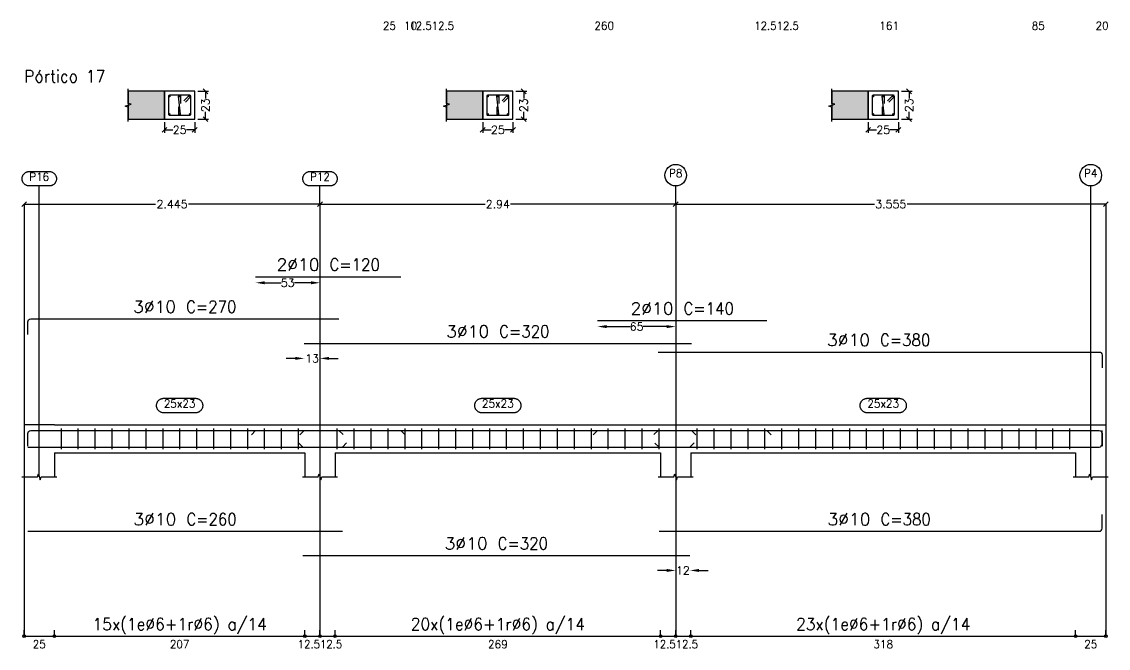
# Model space of a CAD drawing. Header units: millimetres. Extents: x 2071 to 2712, y 1262 to 1380.
# Drawn here: x 2458.2 to 2476.16, y 1261.86 to 1272.22 of the extents above; entities that cross this region are included whole.
import ezdxf
from ezdxf.enums import TextEntityAlignment as Align

# ---------------------------------------------------------------- set-up
doc = ezdxf.new("R2010")
doc.units = ezdxf.units.MM
doc.layers.add('.pormenores', color=8, linetype='Continuous')
for name, color, linetype, lineweight in [('POR_COT_COMPRIMENTO_PROJECTADO', 122, 'Continuous', 0), ('POR_COT_COT_ARM', 3, 'Continuous', 0), ('SEC_COTAS_SEC_DIM_VIGA', 122, 'Continuous', 0)]:
    doc.layers.add(name, color=color, linetype=linetype, lineweight=lineweight)
doc.styles.add('CYPETXT_0.2_romans', font='ROMANS__.TTF', dxfattribs={"height": 0.133333})
doc.styles.add('CYPETXT_romans', font='ROMANS__.TTF', dxfattribs={"height": 0.2})
doc.dimstyles.new('cype_arrow', dxfattribs={"dimtxt": 0.18, "dimasz": 0.15, "dimexe": 0.05, "dimexo": 0.05, "dimgap": 0, "dimtad": 0, "dimdec": 4, "dimzin": 0, "dimdsep": 46, "dimtxsty": 'CYPETXT_0.2_romans', "dimcen": 0.09, "dimadec": 0, "dimazin": 0, "dimtfac": 1, "dimtdec": 4, "dimtofl": 0, "dimtmove": 2, "dimatfit": 3, "dimfxl": 1, "dimtolj": 1, "dimtzin": 0, "dimarcsym": 0})
doc.dimstyles.new('cype_oblique', dxfattribs={"dimtxt": 0.18, "dimasz": 0.18, "dimexe": 0.05, "dimexo": 0.05, "dimgap": 0, "dimtad": 0, "dimdec": 4, "dimzin": 0, "dimdsep": 46, "dimtxsty": 'CYPETXT_0.2_romans', "dimblk": 'OBLIQUE', "dimtsz": 0.04, "dimcen": 0.09, "dimadec": 0, "dimazin": 0, "dimtfac": 1, "dimtdec": 4, "dimtofl": 0, "dimtmove": 2, "dimatfit": 3, "dimfxl": 1, "dimtolj": 1, "dimtzin": 0, "dimarcsym": 0})

# ---------------------------------------------------------------- blocks, each defined once
blk = doc.blocks.new('*D284')
at = {"layer": 'Defpoints', "color": 0, "transparency": 16777216}
for p in [(2460.56, 1270.612), (2461.06, 1270.612), (2461.06, 1270.435)]:
    blk.add_point(p, dxfattribs=at)
at = {"layer": 'SEC_COTAS_SEC_DIM_VIGA', "color": 0, "lineweight": -2, "transparency": 16777216}
for p, q in [((2460.56, 1270.562), (2460.56, 1270.385)), ((2461.06, 1270.562), (2461.06, 1270.385)), ((2460.6, 1270.475), (2460.52, 1270.395)), ((2460.56, 1270.435), (2460.7, 1270.435)), ((2461.06, 1270.435), (2460.921, 1270.435)), ((2461.02, 1270.395), (2461.1, 1270.475))]:
    blk.add_line(p, q, dxfattribs=at)
at = {"layer": 'SEC_COTAS_SEC_DIM_VIGA', "color": 0, "transparency": 16777216, "insert": (2460.81, 1270.435), "char_height": 0.1333, "attachment_point": 5, "style": 'CYPETXT_0.2_romans'}
blk.add_mtext('\\A1;25', dxfattribs=at)
blk = doc.blocks.new('_OBLIQUE')
at = {"color": 0, "linetype": 'ByBlock'}
blk.add_line((-0.5, -0.5), (0.5, 0.5), dxfattribs=at)
blk = doc.blocks.new('*D285')
at = {"layer": 'Defpoints', "color": 0, "transparency": 16777216}
for p in [(2461.06, 1271.072), (2461.237, 1271.072), (2461.06, 1270.612)]:
    blk.add_point(p, dxfattribs=at)
at = {"layer": 'SEC_COTAS_SEC_DIM_VIGA', "color": 0, "lineweight": -2, "transparency": 16777216}
for p, q in [((2461.11, 1271.072), (2461.287, 1271.072)), ((2461.277, 1271.032), (2461.197, 1271.112)), ((2461.237, 1271.072), (2461.237, 1270.953)), ((2461.237, 1270.612), (2461.237, 1270.732)), ((2461.11, 1270.612), (2461.287, 1270.612)), ((2461.197, 1270.652), (2461.277, 1270.572))]:
    blk.add_line(p, q, dxfattribs=at)
at = {"layer": 'SEC_COTAS_SEC_DIM_VIGA', "color": 0, "transparency": 16777216, "insert": (2461.237, 1270.842), "char_height": 0.1333, "attachment_point": 5, "rotation": 90, "style": 'CYPETXT_0.2_romans'}
blk.add_mtext('\\A1;23', dxfattribs=at)
blk = doc.blocks.new('*D286')
at = {"layer": 'Defpoints', "color": 0, "transparency": 16777216}
for p in [(2465.82, 1270.612), (2466.32, 1270.612), (2466.32, 1270.435)]:
    blk.add_point(p, dxfattribs=at)
at = {"layer": 'SEC_COTAS_SEC_DIM_VIGA', "color": 0, "lineweight": -2, "transparency": 16777216}
for p, q in [((2465.82, 1270.562), (2465.82, 1270.385)), ((2466.32, 1270.562), (2466.32, 1270.385)), ((2465.86, 1270.475), (2465.78, 1270.395)), ((2465.82, 1270.435), (2465.96, 1270.435)), ((2466.32, 1270.435), (2466.181, 1270.435)), ((2466.28, 1270.395), (2466.36, 1270.475))]:
    blk.add_line(p, q, dxfattribs=at)
at = {"layer": 'SEC_COTAS_SEC_DIM_VIGA', "color": 0, "transparency": 16777216, "insert": (2466.07, 1270.435), "char_height": 0.1333, "attachment_point": 5, "style": 'CYPETXT_0.2_romans'}
blk.add_mtext('\\A1;25', dxfattribs=at)
blk = doc.blocks.new('*D287')
at = {"layer": 'Defpoints', "color": 0, "transparency": 16777216}
for p in [(2466.32, 1271.072), (2466.497, 1271.072), (2466.32, 1270.612)]:
    blk.add_point(p, dxfattribs=at)
at = {"layer": 'SEC_COTAS_SEC_DIM_VIGA', "color": 0, "lineweight": -2, "transparency": 16777216}
for p, q in [((2466.37, 1271.072), (2466.547, 1271.072)), ((2466.537, 1271.032), (2466.457, 1271.112)), ((2466.497, 1271.072), (2466.497, 1270.953)), ((2466.497, 1270.612), (2466.497, 1270.732)), ((2466.37, 1270.612), (2466.547, 1270.612)), ((2466.457, 1270.652), (2466.537, 1270.572))]:
    blk.add_line(p, q, dxfattribs=at)
at = {"layer": 'SEC_COTAS_SEC_DIM_VIGA', "color": 0, "transparency": 16777216, "insert": (2466.497, 1270.842), "char_height": 0.1333, "attachment_point": 5, "rotation": 90, "style": 'CYPETXT_0.2_romans'}
blk.add_mtext('\\A1;23', dxfattribs=at)
blk = doc.blocks.new('*D288')
at = {"layer": 'Defpoints', "color": 0, "transparency": 16777216}
for p in [(2472.19, 1270.612), (2472.69, 1270.612), (2472.69, 1270.435)]:
    blk.add_point(p, dxfattribs=at)
at = {"layer": 'SEC_COTAS_SEC_DIM_VIGA', "color": 0, "lineweight": -2, "transparency": 16777216}
for p, q in [((2472.19, 1270.562), (2472.19, 1270.385)), ((2472.69, 1270.562), (2472.69, 1270.385)), ((2472.23, 1270.475), (2472.15, 1270.395)), ((2472.19, 1270.435), (2472.33, 1270.435)), ((2472.69, 1270.435), (2472.551, 1270.435)), ((2472.65, 1270.395), (2472.73, 1270.475))]:
    blk.add_line(p, q, dxfattribs=at)
at = {"layer": 'SEC_COTAS_SEC_DIM_VIGA', "color": 0, "transparency": 16777216, "insert": (2472.44, 1270.435), "char_height": 0.1333, "attachment_point": 5, "style": 'CYPETXT_0.2_romans'}
blk.add_mtext('\\A1;25', dxfattribs=at)
blk = doc.blocks.new('*D289')
at = {"layer": 'Defpoints', "color": 0, "transparency": 16777216}
for p in [(2472.69, 1271.072), (2472.867, 1271.072), (2472.69, 1270.612)]:
    blk.add_point(p, dxfattribs=at)
at = {"layer": 'SEC_COTAS_SEC_DIM_VIGA', "color": 0, "lineweight": -2, "transparency": 16777216}
for p, q in [((2472.74, 1271.072), (2472.917, 1271.072)), ((2472.907, 1271.032), (2472.827, 1271.112)), ((2472.867, 1271.072), (2472.867, 1270.953)), ((2472.867, 1270.612), (2472.867, 1270.732)), ((2472.74, 1270.612), (2472.917, 1270.612)), ((2472.827, 1270.652), (2472.907, 1270.572))]:
    blk.add_line(p, q, dxfattribs=at)
at = {"layer": 'SEC_COTAS_SEC_DIM_VIGA', "color": 0, "transparency": 16777216, "insert": (2472.867, 1270.842), "char_height": 0.1333, "attachment_point": 5, "rotation": 90, "style": 'CYPETXT_0.2_romans'}
blk.add_mtext('\\A1;23', dxfattribs=at)
blk = doc.blocks.new('*D290')
at = {"layer": 'Defpoints', "color": 0, "transparency": 16777216}
for p in [(2458.24, 1269.206), (2458.24, 1269.206), (2463.13, 1269.206)]:
    blk.add_point(p, dxfattribs=at)
at = {"layer": 'POR_COT_COMPRIMENTO_PROJECTADO', "color": 0, "lineweight": -2, "transparency": 16777216}
for p, q in [((2458.28, 1269.246), (2458.2, 1269.166)), ((2463.09, 1269.166), (2463.17, 1269.246)), ((2458.24, 1269.206), (2458.24, 1269.206)), ((2458.24, 1269.206), (2460.413, 1269.206)), ((2463.13, 1269.206), (2460.957, 1269.206)), ((2463.13, 1269.206), (2463.13, 1269.206))]:
    blk.add_line(p, q, dxfattribs=at)
at = {"layer": 'POR_COT_COMPRIMENTO_PROJECTADO', "color": 0, "transparency": 16777216, "insert": (2460.685, 1269.206), "char_height": 0.1333, "attachment_point": 5, "style": 'CYPETXT_0.2_romans'}
blk.add_mtext('\\A1;2.445', dxfattribs=at)
blk = doc.blocks.new('*D291')
at = {"layer": 'Defpoints', "color": 0, "transparency": 16777216}
for p in [(2463.13, 1269.206), (2463.13, 1269.206), (2469.01, 1269.206)]:
    blk.add_point(p, dxfattribs=at)
at = {"layer": 'POR_COT_COMPRIMENTO_PROJECTADO', "color": 0, "lineweight": -2, "transparency": 16777216}
for p, q in [((2463.17, 1269.246), (2463.09, 1269.166)), ((2468.97, 1269.166), (2469.05, 1269.246)), ((2463.13, 1269.206), (2463.13, 1269.206)), ((2463.13, 1269.206), (2465.86, 1269.206)), ((2469.01, 1269.206), (2466.28, 1269.206)), ((2469.01, 1269.206), (2469.01, 1269.206))]:
    blk.add_line(p, q, dxfattribs=at)
at = {"layer": 'POR_COT_COMPRIMENTO_PROJECTADO', "color": 0, "transparency": 16777216, "insert": (2466.07, 1269.206), "char_height": 0.1333, "attachment_point": 5, "style": 'CYPETXT_0.2_romans'}
blk.add_mtext('\\A1;2.94', dxfattribs=at)
blk = doc.blocks.new('*D292')
at = {"layer": 'Defpoints', "color": 0, "transparency": 16777216}
for p in [(2469.01, 1269.206), (2469.01, 1269.206), (2476.12, 1269.206)]:
    blk.add_point(p, dxfattribs=at)
at = {"layer": 'POR_COT_COMPRIMENTO_PROJECTADO', "color": 0, "lineweight": -2, "transparency": 16777216}
for p, q in [((2469.05, 1269.246), (2468.97, 1269.166)), ((2476.08, 1269.166), (2476.16, 1269.246)), ((2469.01, 1269.206), (2469.01, 1269.206)), ((2469.01, 1269.206), (2472.294, 1269.206)), ((2476.12, 1269.206), (2472.836, 1269.206)), ((2476.12, 1269.206), (2476.12, 1269.206))]:
    blk.add_line(p, q, dxfattribs=at)
at = {"layer": 'POR_COT_COMPRIMENTO_PROJECTADO', "color": 0, "transparency": 16777216, "insert": (2472.565, 1269.206), "char_height": 0.1333, "attachment_point": 5, "style": 'CYPETXT_0.2_romans'}
blk.add_mtext('\\A1;3.555', dxfattribs=at)
blk = doc.blocks.new('*D293')
at = {"layer": 'Defpoints', "color": 0, "transparency": 16777216}
for p in [(2462.87, 1266.655), (2463.13, 1266.655), (2463.13, 1266.655)]:
    blk.add_point(p, dxfattribs=at)
at = {"layer": 'POR_COT_COT_ARM', "color": 0, "lineweight": -2, "transparency": 16777216}
for p, q in [((2462.72, 1266.655), (2462.57, 1266.655)), ((2462.87, 1266.655), (2462.87, 1266.655)), ((2463.13, 1266.655), (2463.13, 1266.655)), ((2463.28, 1266.655), (2463.43, 1266.655))]:
    blk.add_line(p, q, dxfattribs=at)
at = {"layer": 'POR_COT_COT_ARM', "color": 0, "transparency": 16777216}
for points in [[(2462.72, 1266.63), (2462.72, 1266.68), (2462.87, 1266.655)], [(2463.28, 1266.68), (2463.28, 1266.63), (2463.13, 1266.655)]]:
    blk.add_solid(points, dxfattribs=at)
at = {"layer": 'POR_COT_COT_ARM', "color": 0, "transparency": 16777216, "insert": (2463, 1266.655), "char_height": 0.1333, "attachment_point": 5, "style": 'CYPETXT_0.2_romans'}
blk.add_mtext('\\A1;13', dxfattribs=at)
blk = doc.blocks.new('*D294')
at = {"layer": 'Defpoints', "color": 0, "transparency": 16777216}
for p in [(2469.01, 1263.148), (2469.245, 1263.148), (2469.245, 1263.148)]:
    blk.add_point(p, dxfattribs=at)
at = {"layer": 'POR_COT_COT_ARM', "color": 0, "lineweight": -2, "transparency": 16777216}
for p, q in [((2468.86, 1263.148), (2468.71, 1263.148)), ((2469.01, 1263.148), (2469.01, 1263.148)), ((2469.245, 1263.148), (2469.245, 1263.148)), ((2469.395, 1263.148), (2469.545, 1263.148))]:
    blk.add_line(p, q, dxfattribs=at)
at = {"layer": 'POR_COT_COT_ARM', "color": 0, "transparency": 16777216}
for points in [[(2468.86, 1263.123), (2468.86, 1263.173), (2469.01, 1263.148)], [(2469.395, 1263.173), (2469.395, 1263.123), (2469.245, 1263.148)]]:
    blk.add_solid(points, dxfattribs=at)
at = {"layer": 'POR_COT_COT_ARM', "color": 0, "transparency": 16777216, "insert": (2469.128, 1263.148), "char_height": 0.1333, "attachment_point": 5, "style": 'CYPETXT_0.2_romans'}
blk.add_mtext('\\A1;12', dxfattribs=at)
blk = doc.blocks.new('*D295')
at = {"layer": 'Defpoints', "color": 0, "transparency": 16777216}
for p in [(2462.067, 1267.906), (2463.13, 1267.906), (2463.13, 1267.906)]:
    blk.add_point(p, dxfattribs=at)
at = {"layer": 'POR_COT_COT_ARM', "color": 0, "lineweight": -2, "transparency": 16777216}
for p, q in [((2462.067, 1267.906), (2462.067, 1267.906)), ((2462.217, 1267.906), (2462.489, 1267.906)), ((2462.98, 1267.906), (2462.708, 1267.906)), ((2463.13, 1267.906), (2463.13, 1267.906))]:
    blk.add_line(p, q, dxfattribs=at)
at = {"layer": 'POR_COT_COT_ARM', "color": 0, "transparency": 16777216}
for points in [[(2462.217, 1267.931), (2462.217, 1267.881), (2462.067, 1267.906)], [(2462.98, 1267.881), (2462.98, 1267.931), (2463.13, 1267.906)]]:
    blk.add_solid(points, dxfattribs=at)
at = {"layer": 'POR_COT_COT_ARM', "color": 0, "transparency": 16777216, "insert": (2462.598, 1267.906), "char_height": 0.1333, "attachment_point": 5, "style": 'CYPETXT_0.2_romans'}
blk.add_mtext('\\A1;53', dxfattribs=at)
blk = doc.blocks.new('*D296')
at = {"layer": 'Defpoints', "color": 0, "transparency": 16777216}
for p in [(2467.718, 1267.181), (2469.01, 1267.181), (2469.01, 1267.181)]:
    blk.add_point(p, dxfattribs=at)
at = {"layer": 'POR_COT_COT_ARM', "color": 0, "lineweight": -2, "transparency": 16777216}
for p, q in [((2467.718, 1267.181), (2467.718, 1267.181)), ((2467.868, 1267.181), (2468.258, 1267.181)), ((2468.86, 1267.181), (2468.47, 1267.181)), ((2469.01, 1267.181), (2469.01, 1267.181))]:
    blk.add_line(p, q, dxfattribs=at)
at = {"layer": 'POR_COT_COT_ARM', "color": 0, "transparency": 16777216}
for points in [[(2467.868, 1267.206), (2467.868, 1267.156), (2467.718, 1267.181)], [(2468.86, 1267.156), (2468.86, 1267.206), (2469.01, 1267.181)]]:
    blk.add_solid(points, dxfattribs=at)
at = {"layer": 'POR_COT_COT_ARM', "color": 0, "transparency": 16777216, "insert": (2468.364, 1267.181), "char_height": 0.1333, "attachment_point": 5, "style": 'CYPETXT_0.2_romans'}
blk.add_mtext('\\A1;65', dxfattribs=at)

msp = doc.modelspace()

# ---------------------------------------------------------------- hatches: boundary and pattern name
at = {"layer": '.pormenores', "true_color": 0xdad7d3}
for points in [[(2459.96011, 1270.61249), (2460.56011, 1270.61249), (2460.56011, 1271.07249), (2459.96011, 1271.07249)], [(2465.22011, 1270.61249), (2465.82011, 1270.61249), (2465.82011, 1271.07249), (2465.22011, 1271.07249)], [(2471.59011, 1270.61249), (2472.19011, 1270.61249), (2472.19011, 1271.07249), (2471.59011, 1271.07249)]]:
    msp.add_hatch(color=254, dxfattribs=at).paths.add_polyline_path(points, flags=0)

# ---------------------------------------------------------------- linework, layer by layer
at = {"layer": '.pormenores'}
for p, q in [((2458.49011, 1269.20637), (2458.49011, 1269.50637)), ((2463.13011, 1269.20637), (2463.13011, 1269.50637)), ((2469.01011, 1269.20637), (2469.01011, 1269.50637)), ((2475.87011, 1269.20637), (2475.87011, 1269.50637)), ((2458.24011, 1269.20637), (2458.24011, 1262.06085)), ((2458.49011, 1264.69507), (2458.49011, 1269.20637)), ((2463.13011, 1269.20637), (2463.13011, 1262.06085)), ((2469.01011, 1269.20637), (2469.01011, 1262.06085)), ((2475.87011, 1264.69507), (2475.87011, 1269.20637)), ((2476.12011, 1269.20637), (2476.12011, 1262.06085)), ((2458.74011, 1265.55507), (2462.88011, 1265.55507)), ((2458.85011, 1265.49507), (2458.85011, 1265.15507)), ((2459.13011, 1265.49507), (2459.13011, 1265.15507)), ((2459.41011, 1265.49507), (2459.41011, 1265.15507)), ((2459.69011, 1265.49507), (2459.69011, 1265.15507)), ((2459.97011, 1265.49507), (2459.97011, 1265.15507)), ((2460.25011, 1265.49507), (2460.25011, 1265.15507)), ((2460.53011, 1265.49507), (2460.53011, 1265.15507)), ((2460.81011, 1265.49507), (2460.81011, 1265.15507)), ((2461.09011, 1265.49507), (2461.09011, 1265.15507)), ((2461.37011, 1265.49507), (2461.37011, 1265.15507)), ((2461.65011, 1265.49507), (2461.65011, 1265.15507)), ((2461.93011, 1265.49507), (2461.93011, 1265.15507)), ((2462.06651, 1265.46307), (2461.9958, 1265.39236)), ((2462.21011, 1265.49507), (2462.21011, 1265.15507)), ((2462.49011, 1265.49507), (2462.49011, 1265.15507)), ((2462.77011, 1265.49507), (2462.77011, 1265.15507)), ((2462.87011, 1265.46307), (2462.7994, 1265.39236)), ((2463.38011, 1265.55507), (2468.76011, 1265.55507)), ((2463.41011, 1265.49507), (2463.41011, 1265.15507)), ((2463.44011, 1265.46307), (2463.5143, 1265.39602)), ((2463.69011, 1265.49507), (2463.69011, 1265.15507)), ((2463.97011, 1265.49507), (2463.97011, 1265.15507)), ((2464.25011, 1265.49507), (2464.25011, 1265.15507)), ((2464.46651, 1265.46307), (2464.53722, 1265.39236)), ((2464.53011, 1265.49507), (2464.53011, 1265.15507)), ((2464.81011, 1265.49507), (2464.81011, 1265.15507)), ((2465.09011, 1265.49507), (2465.09011, 1265.15507)), ((2465.37011, 1265.49507), (2465.37011, 1265.15507)), ((2465.65011, 1265.49507), (2465.65011, 1265.15507)), ((2465.93011, 1265.49507), (2465.93011, 1265.15507)), ((2466.21011, 1265.49507), (2466.21011, 1265.15507)), ((2466.49011, 1265.49507), (2466.49011, 1265.15507)), ((2466.77011, 1265.49507), (2466.77011, 1265.15507)), ((2467.05011, 1265.49507), (2467.05011, 1265.15507)), ((2467.33011, 1265.49507), (2467.33011, 1265.15507)), ((2467.61011, 1265.49507), (2467.61011, 1265.15507)), ((2467.71791, 1265.46307), (2467.6472, 1265.39236)), ((2467.89011, 1265.49507), (2467.89011, 1265.15507)), ((2468.17011, 1265.49507), (2468.17011, 1265.15507)), ((2468.45011, 1265.49507), (2468.45011, 1265.15507)), ((2468.72011, 1265.46307), (2468.64694, 1265.39491)), ((2468.73011, 1265.49507), (2468.73011, 1265.15507)), ((2469.26011, 1265.55507), (2475.62011, 1265.55507)), ((2469.27011, 1265.46307), (2469.34082, 1265.39236)), ((2469.36011, 1265.49507), (2469.36011, 1265.15507)), ((2469.64011, 1265.49507), (2469.64011, 1265.15507)), ((2469.92011, 1265.49507), (2469.92011, 1265.15507)), ((2470.20011, 1265.49507), (2470.20011, 1265.15507)), ((2470.48011, 1265.49507), (2470.48011, 1265.15507)), ((2470.51791, 1265.46307), (2470.58862, 1265.39236)), ((2470.76011, 1265.49507), (2470.76011, 1265.15507)), ((2471.04011, 1265.49507), (2471.04011, 1265.15507)), ((2471.32011, 1265.49507), (2471.32011, 1265.15507)), ((2471.60011, 1265.49507), (2471.60011, 1265.15507)), ((2471.88011, 1265.49507), (2471.88011, 1265.15507)), ((2472.16011, 1265.49507), (2472.16011, 1265.15507)), ((2472.44011, 1265.49507), (2472.44011, 1265.15507)), ((2472.72011, 1265.49507), (2472.72011, 1265.15507)), ((2473.00011, 1265.49507), (2473.00011, 1265.15507)), ((2473.28011, 1265.49507), (2473.28011, 1265.15507)), ((2473.56011, 1265.49507), (2473.56011, 1265.15507)), ((2473.84011, 1265.49507), (2473.84011, 1265.15507)), ((2474.12011, 1265.49507), (2474.12011, 1265.15507)), ((2474.40011, 1265.49507), (2474.40011, 1265.15507)), ((2474.68011, 1265.49507), (2474.68011, 1265.15507)), ((2474.96011, 1265.49507), (2474.96011, 1265.15507)), ((2475.24011, 1265.49507), (2475.24011, 1265.15507)), ((2475.52011, 1265.49507), (2475.52011, 1265.15507)), ((2462.84511, 1265.18707), (2462.7744, 1265.25778)), ((2463.50011, 1265.18707), (2463.57082, 1265.25778)), ((2468.73611, 1265.18707), (2468.66278, 1265.25507)), ((2469.24511, 1265.18707), (2469.31582, 1265.25778)), ((2458.24011, 1265.09507), (2458.24011, 1264.69507)), ((2458.74011, 1265.09507), (2462.88011, 1265.09507)), ((2458.74011, 1265.09507), (2458.74011, 1264.69507)), ((2462.88011, 1265.09507), (2462.88011, 1264.69507)), ((2463.38011, 1265.09507), (2468.76011, 1265.09507)), ((2463.38011, 1265.09507), (2463.38011, 1264.69507)), ((2468.76011, 1265.09507), (2468.76011, 1264.69507)), ((2469.26011, 1265.09507), (2475.62011, 1265.09507)), ((2469.26011, 1265.09507), (2469.26011, 1264.69507)), ((2475.62011, 1265.09507), (2475.62011, 1264.69507)), ((2476.12011, 1265.09507), (2476.12011, 1264.69507)), ((2458.24011, 1262.06085), (2458.24011, 1262.16085)), ((2458.74011, 1262.06085), (2458.74011, 1262.16085)), ((2462.88011, 1262.06085), (2462.88011, 1262.16085)), ((2463.13011, 1262.06085), (2463.13011, 1262.16085)), ((2463.38011, 1262.06085), (2463.38011, 1262.16085)), ((2468.76011, 1262.06085), (2468.76011, 1262.16085)), ((2469.01011, 1262.06085), (2469.01011, 1262.16085)), ((2469.26011, 1262.06085), (2469.26011, 1262.16085)), ((2475.62011, 1262.06085), (2475.62011, 1262.16085))]:
    msp.add_line(p, q, dxfattribs=at)
for points in [[(2459.96011, 1270.57249), (2459.96011, 1270.81249), (2459.91011, 1270.82749), (2460.01011, 1270.85749), (2459.96011, 1270.87249), (2459.96011, 1271.11249)], [(2459.96011, 1270.61249), (2460.56011, 1270.61249), (2460.56011, 1271.07249), (2459.96011, 1271.07249)], [(2465.22011, 1270.57249), (2465.22011, 1270.81249), (2465.17011, 1270.82749), (2465.27011, 1270.85749), (2465.22011, 1270.87249), (2465.22011, 1271.11249)], [(2465.22011, 1270.61249), (2465.82011, 1270.61249), (2465.82011, 1271.07249), (2465.22011, 1271.07249)], [(2471.59011, 1270.57249), (2471.59011, 1270.81249), (2471.54011, 1270.82749), (2471.64011, 1270.85749), (2471.59011, 1270.87249), (2471.59011, 1271.11249)], [(2471.59011, 1270.61249), (2472.19011, 1270.61249), (2472.19011, 1271.07249), (2471.59011, 1271.07249)], [(2460.90457, 1270.89433), (2460.98942, 1270.97918), (2460.99141, 1270.9816), (2460.99289, 1270.98437), (2460.9938, 1270.98737), (2460.99411, 1270.99049), (2460.9938, 1270.99361), (2460.99289, 1270.99661), (2460.99141, 1270.99938), (2460.98942, 1271.00181), (2460.987, 1271.0038), (2460.98423, 1271.00527), (2460.98123, 1271.00618), (2460.97811, 1271.00649), (2460.64211, 1271.00649), (2460.63598, 1271.00527), (2460.63079, 1271.00181), (2460.62733, 1270.99661), (2460.62611, 1270.99049), (2460.62611, 1270.69449), (2460.62733, 1270.68837), (2460.63079, 1270.68318), (2460.63598, 1270.67971), (2460.64211, 1270.67849), (2460.97811, 1270.67849), (2460.98423, 1270.67971), (2460.98942, 1270.68318), (2460.99289, 1270.68837), (2460.99411, 1270.69449), (2460.99411, 1270.99049), (2460.9938, 1270.99361), (2460.99289, 1270.99661), (2460.99141, 1270.99938), (2460.98942, 1271.00181), (2460.987, 1271.0038), (2460.98423, 1271.00527), (2460.98123, 1271.00618), (2460.97811, 1271.00649), (2460.97499, 1271.00618), (2460.97198, 1271.00527), (2460.96922, 1271.0038), (2460.96679, 1271.00181), (2460.88194, 1270.91695)], [(2460.79411, 1270.81449), (2460.79411, 1270.69449), (2460.79451, 1270.69093), (2460.79569, 1270.68755), (2460.7976, 1270.68452), (2460.80013, 1270.68198), (2460.80317, 1270.68008), (2460.80655, 1270.67889), (2460.81011, 1270.67849), (2460.81367, 1270.67889), (2460.81705, 1270.68008), (2460.82008, 1270.68198), (2460.82262, 1270.68452), (2460.82452, 1270.68755), (2460.82571, 1270.69093), (2460.82611, 1270.69449), (2460.79411, 1270.99049), (2460.79451, 1270.99405), (2460.79569, 1270.99743), (2460.7976, 1271.00047), (2460.80013, 1271.003), (2460.80317, 1271.00491), (2460.80655, 1271.00609), (2460.81011, 1271.00649), (2460.81367, 1271.00609), (2460.81705, 1271.00491), (2460.82008, 1271.003), (2460.82262, 1271.00047), (2460.82452, 1270.99743), (2460.82571, 1270.99405), (2460.82611, 1270.99049), (2460.82611, 1270.87049)], [(2466.16457, 1270.89433), (2466.24942, 1270.97918), (2466.25141, 1270.9816), (2466.25289, 1270.98437), (2466.2538, 1270.98737), (2466.25411, 1270.99049), (2466.2538, 1270.99361), (2466.25289, 1270.99661), (2466.25141, 1270.99938), (2466.24942, 1271.00181), (2466.247, 1271.0038), (2466.24423, 1271.00527), (2466.24123, 1271.00618), (2466.23811, 1271.00649), (2465.90211, 1271.00649), (2465.89598, 1271.00527), (2465.89079, 1271.00181), (2465.88733, 1270.99661), (2465.88611, 1270.99049), (2465.88611, 1270.69449), (2465.88733, 1270.68837), (2465.89079, 1270.68318), (2465.89598, 1270.67971), (2465.90211, 1270.67849), (2466.23811, 1270.67849), (2466.24423, 1270.67971), (2466.24942, 1270.68318), (2466.25289, 1270.68837), (2466.25411, 1270.69449), (2466.25411, 1270.99049), (2466.2538, 1270.99361), (2466.25289, 1270.99661), (2466.25141, 1270.99938), (2466.24942, 1271.00181), (2466.247, 1271.0038), (2466.24423, 1271.00527), (2466.24123, 1271.00618), (2466.23811, 1271.00649), (2466.23499, 1271.00618), (2466.23198, 1271.00527), (2466.22922, 1271.0038), (2466.22679, 1271.00181), (2466.14194, 1270.91695)], [(2466.05411, 1270.81449), (2466.05411, 1270.69449), (2466.05451, 1270.69093), (2466.05569, 1270.68755), (2466.0576, 1270.68452), (2466.06013, 1270.68198), (2466.06317, 1270.68008), (2466.06655, 1270.67889), (2466.07011, 1270.67849), (2466.07367, 1270.67889), (2466.07705, 1270.68008), (2466.08008, 1270.68198), (2466.08262, 1270.68452), (2466.08452, 1270.68755), (2466.08571, 1270.69093), (2466.08611, 1270.69449), (2466.05411, 1270.99049), (2466.05451, 1270.99405), (2466.05569, 1270.99743), (2466.0576, 1271.00047), (2466.06013, 1271.003), (2466.06317, 1271.00491), (2466.06655, 1271.00609), (2466.07011, 1271.00649), (2466.07367, 1271.00609), (2466.07705, 1271.00491), (2466.08008, 1271.003), (2466.08262, 1271.00047), (2466.08452, 1270.99743), (2466.08571, 1270.99405), (2466.08611, 1270.99049), (2466.08611, 1270.87049)], [(2472.53457, 1270.89433), (2472.61942, 1270.97918), (2472.62141, 1270.9816), (2472.62289, 1270.98437), (2472.6238, 1270.98737), (2472.62411, 1270.99049), (2472.6238, 1270.99361), (2472.62289, 1270.99661), (2472.62141, 1270.99938), (2472.61942, 1271.00181), (2472.617, 1271.0038), (2472.61423, 1271.00527), (2472.61123, 1271.00618), (2472.60811, 1271.00649), (2472.27211, 1271.00649), (2472.26598, 1271.00527), (2472.26079, 1271.00181), (2472.25733, 1270.99661), (2472.25611, 1270.99049), (2472.25611, 1270.69449), (2472.25733, 1270.68837), (2472.26079, 1270.68318), (2472.26598, 1270.67971), (2472.27211, 1270.67849), (2472.60811, 1270.67849), (2472.61423, 1270.67971), (2472.61942, 1270.68318), (2472.62289, 1270.68837), (2472.62411, 1270.69449), (2472.62411, 1270.99049), (2472.6238, 1270.99361), (2472.62289, 1270.99661), (2472.62141, 1270.99938), (2472.61942, 1271.00181), (2472.617, 1271.0038), (2472.61423, 1271.00527), (2472.61123, 1271.00618), (2472.60811, 1271.00649), (2472.60499, 1271.00618), (2472.60198, 1271.00527), (2472.59922, 1271.0038), (2472.59679, 1271.00181), (2472.51194, 1270.91695)], [(2472.42411, 1270.81449), (2472.42411, 1270.69449), (2472.42451, 1270.69093), (2472.42569, 1270.68755), (2472.4276, 1270.68452), (2472.43013, 1270.68198), (2472.43317, 1270.68008), (2472.43655, 1270.67889), (2472.44011, 1270.67849), (2472.44367, 1270.67889), (2472.44705, 1270.68008), (2472.45008, 1270.68198), (2472.45262, 1270.68452), (2472.45452, 1270.68755), (2472.45571, 1270.69093), (2472.45611, 1270.69449), (2472.42411, 1270.99049), (2472.42451, 1270.99405), (2472.42569, 1270.99743), (2472.4276, 1271.00047), (2472.43013, 1271.003), (2472.43317, 1271.00491), (2472.43655, 1271.00609), (2472.44011, 1271.00649), (2472.44367, 1271.00609), (2472.44705, 1271.00491), (2472.45008, 1271.003), (2472.45262, 1271.00047), (2472.45452, 1270.99743), (2472.45571, 1270.99405), (2472.45611, 1270.99049), (2472.45611, 1270.87049)], [(2462.06651, 1268.00637), (2464.46651, 1268.00637)], [(2458.30011, 1267.0491), (2458.30011, 1267.2591), (2458.30391, 1267.27824), (2458.31475, 1267.29446), (2458.33097, 1267.3053), (2458.35011, 1267.3091), (2463.44011, 1267.3091)], [(2467.71791, 1267.28073), (2470.51791, 1267.28073)], [(2462.87011, 1266.90107), (2469.27011, 1266.90107)], [(2468.72011, 1266.76037), (2476.01011, 1266.76037), (2476.02924, 1266.75657), (2476.04546, 1266.74573), (2476.0563, 1266.72951), (2476.06011, 1266.71037), (2476.06011, 1266.50037)], [(2458.74011, 1265.55507), (2458.24011, 1265.55507), (2458.24011, 1265.09507)], [(2458.30011, 1265.20307), (2458.30011, 1265.41307), (2458.30391, 1265.43221), (2458.31475, 1265.44843), (2458.33097, 1265.45927), (2458.35011, 1265.46307), (2463.44011, 1265.46307)], [(2462.06651, 1265.46307), (2464.46651, 1265.46307)], [(2462.87011, 1265.46307), (2469.27011, 1265.46307)], [(2462.88011, 1265.55507), (2463.38011, 1265.55507)], [(2467.71791, 1265.46307), (2470.51791, 1265.46307)], [(2468.72011, 1265.46307), (2476.01011, 1265.46307), (2476.02924, 1265.45927), (2476.04546, 1265.44843), (2476.0563, 1265.43221), (2476.06011, 1265.41307), (2476.06011, 1265.20307)], [(2468.73611, 1265.18707), (2476.01011, 1265.18707), (2476.02924, 1265.19088), (2476.04546, 1265.20172), (2476.0563, 1265.21794), (2476.06011, 1265.23707), (2476.06011, 1265.46307)], [(2468.76011, 1265.55507), (2469.26011, 1265.55507)], [(2475.62011, 1265.55507), (2476.12011, 1265.55507), (2476.12011, 1265.09507)], [(2458.30011, 1265.18707), (2463.50011, 1265.18707)], [(2462.84511, 1265.18707), (2469.24511, 1265.18707)], [(2458.20011, 1264.69507), (2458.46011, 1264.69507), (2458.47511, 1264.74507), (2458.50511, 1264.64507), (2458.52011, 1264.69507), (2458.78011, 1264.69507)], [(2462.84011, 1264.69507), (2463.10011, 1264.69507), (2463.11511, 1264.74507), (2463.14511, 1264.64507), (2463.16011, 1264.69507), (2463.42011, 1264.69507)], [(2468.72011, 1264.69507), (2468.98011, 1264.69507), (2468.99511, 1264.74507), (2469.02511, 1264.64507), (2469.04011, 1264.69507), (2469.30011, 1264.69507)], [(2475.58011, 1264.69507), (2475.84011, 1264.69507), (2475.85511, 1264.74507), (2475.88511, 1264.64507), (2475.90011, 1264.69507), (2476.16011, 1264.69507)], [(2468.73611, 1263.79507), (2476.01011, 1263.79507), (2476.02924, 1263.79888), (2476.04546, 1263.80972), (2476.0563, 1263.82594), (2476.06011, 1263.84507), (2476.06011, 1264.07107)], [(2458.30011, 1263.79507), (2463.50011, 1263.79507)], [(2462.84511, 1263.39432), (2469.24511, 1263.39432)], [(2458.24011, 1262.06085), (2458.74011, 1262.06085), (2458.74011, 1262.16085)], [(2458.74011, 1262.06085), (2462.88011, 1262.06085), (2462.88011, 1262.16085)], [(2462.88011, 1262.06085), (2463.13011, 1262.06085), (2463.13011, 1262.16085)], [(2463.13011, 1262.06085), (2463.38011, 1262.06085), (2463.38011, 1262.16085)], [(2463.38011, 1262.06085), (2468.76011, 1262.06085), (2468.76011, 1262.16085)], [(2468.76011, 1262.06085), (2469.01011, 1262.06085), (2469.01011, 1262.16085)], [(2469.01011, 1262.06085), (2469.26011, 1262.06085), (2469.26011, 1262.16085)], [(2469.26011, 1262.06085), (2475.62011, 1262.06085), (2475.62011, 1262.16085)], [(2475.62011, 1262.06085), (2476.12011, 1262.06085), (2476.12011, 1262.16085)]]:
    msp.add_lwpolyline(points, dxfattribs=at)
at = {"layer": '.pormenores', "color": 254, "true_color": 0xdad7d3}
for points in [[(2459.96011, 1270.61249), (2460.56011, 1270.61249), (2460.56011, 1271.07249), (2459.96011, 1271.07249)], [(2465.22011, 1270.61249), (2465.82011, 1270.61249), (2465.82011, 1271.07249), (2465.22011, 1271.07249)], [(2471.59011, 1270.61249), (2472.19011, 1270.61249), (2472.19011, 1271.07249), (2471.59011, 1271.07249)]]:
    msp.add_lwpolyline(points, close=True, dxfattribs=at)
at = {"layer": '.pormenores'}
for points in [[(2461.06011, 1271.07249), (2460.56011, 1271.07249), (2460.56011, 1270.61249), (2461.06011, 1270.61249), (2461.06011, 1271.07249)], [(2466.32011, 1271.07249), (2465.82011, 1271.07249), (2465.82011, 1270.61249), (2466.32011, 1270.61249), (2466.32011, 1271.07249)], [(2472.69011, 1271.07249), (2472.19011, 1271.07249), (2472.19011, 1270.61249), (2472.69011, 1270.61249), (2472.69011, 1271.07249)], [(2458.65411, 1269.74637), (2458.66212, 1269.7461), (2458.6701, 1269.7453), (2458.67801, 1269.74397), (2458.68581, 1269.74211), (2458.69347, 1269.73973), (2458.70095, 1269.73685), (2458.70823, 1269.73347), (2458.71526, 1269.72962), (2458.72202, 1269.72531), (2458.72848, 1269.72055), (2458.7346, 1269.71537), (2458.74037, 1269.7098), (2458.74575, 1269.70385), (2458.75072, 1269.69755), (2458.75525, 1269.69094), (2458.75934, 1269.68404), (2458.76296, 1269.67688), (2458.76609, 1269.6695), (2458.76872, 1269.66193), (2458.77084, 1269.65419), (2458.77244, 1269.64633), (2458.77351, 1269.63838), (2458.77404, 1269.63038), (2458.77404, 1269.62236), (2458.77351, 1269.61436), (2458.77244, 1269.60641), (2458.77084, 1269.59855), (2458.76872, 1269.59082), (2458.76609, 1269.58324), (2458.76296, 1269.57586), (2458.75934, 1269.5687), (2458.75525, 1269.5618), (2458.75072, 1269.55519), (2458.74575, 1269.5489), (2458.74037, 1269.54295), (2458.7346, 1269.53737), (2458.72848, 1269.5322), (2458.72202, 1269.52744), (2458.71526, 1269.52312), (2458.70823, 1269.51927), (2458.70095, 1269.51589), (2458.69347, 1269.51301), (2458.68581, 1269.51064), (2458.67801, 1269.50878), (2458.6701, 1269.50744), (2458.66212, 1269.50664), (2458.65411, 1269.50637), (2458.32611, 1269.50637), (2458.31809, 1269.50664), (2458.31011, 1269.50744), (2458.30221, 1269.50878), (2458.2944, 1269.51064), (2458.28674, 1269.51301), (2458.27926, 1269.51589), (2458.27199, 1269.51927), (2458.26495, 1269.52312), (2458.25819, 1269.52744), (2458.25174, 1269.5322), (2458.24561, 1269.53737), (2458.23985, 1269.54295), (2458.23447, 1269.5489), (2458.2295, 1269.55519), (2458.22496, 1269.5618), (2458.22087, 1269.5687), (2458.21726, 1269.57586), (2458.21413, 1269.58324), (2458.2115, 1269.59082), (2458.20938, 1269.59855), (2458.20778, 1269.60641), (2458.20671, 1269.61436), (2458.20617, 1269.62236), (2458.20617, 1269.63038), (2458.20671, 1269.63838), (2458.20778, 1269.64633), (2458.20938, 1269.65419), (2458.2115, 1269.66193), (2458.21413, 1269.6695), (2458.21726, 1269.67688), (2458.22087, 1269.68404), (2458.22496, 1269.69094), (2458.2295, 1269.69755), (2458.23447, 1269.70385), (2458.23985, 1269.7098), (2458.24561, 1269.71537), (2458.25174, 1269.72055), (2458.25819, 1269.72531), (2458.26495, 1269.72962), (2458.27199, 1269.73347), (2458.27926, 1269.73685), (2458.28674, 1269.73973), (2458.2944, 1269.74211), (2458.30221, 1269.74397), (2458.31011, 1269.7453), (2458.31809, 1269.7461), (2458.32611, 1269.74637), (2458.65411, 1269.74637)], [(2463.29411, 1269.74637), (2463.30212, 1269.7461), (2463.3101, 1269.7453), (2463.31801, 1269.74397), (2463.32581, 1269.74211), (2463.33347, 1269.73973), (2463.34095, 1269.73685), (2463.34823, 1269.73347), (2463.35526, 1269.72962), (2463.36202, 1269.72531), (2463.36848, 1269.72055), (2463.3746, 1269.71537), (2463.38037, 1269.7098), (2463.38575, 1269.70385), (2463.39072, 1269.69755), (2463.39525, 1269.69094), (2463.39934, 1269.68404), (2463.40296, 1269.67688), (2463.40609, 1269.6695), (2463.40872, 1269.66193), (2463.41084, 1269.65419), (2463.41244, 1269.64633), (2463.41351, 1269.63838), (2463.41404, 1269.63038), (2463.41404, 1269.62236), (2463.41351, 1269.61436), (2463.41244, 1269.60641), (2463.41084, 1269.59855), (2463.40872, 1269.59082), (2463.40609, 1269.58324), (2463.40296, 1269.57586), (2463.39934, 1269.5687), (2463.39525, 1269.5618), (2463.39072, 1269.55519), (2463.38575, 1269.5489), (2463.38037, 1269.54295), (2463.3746, 1269.53737), (2463.36848, 1269.5322), (2463.36202, 1269.52744), (2463.35526, 1269.52312), (2463.34823, 1269.51927), (2463.34095, 1269.51589), (2463.33347, 1269.51301), (2463.32581, 1269.51064), (2463.31801, 1269.50878), (2463.3101, 1269.50744), (2463.30212, 1269.50664), (2463.29411, 1269.50637), (2462.96611, 1269.50637), (2462.95809, 1269.50664), (2462.95011, 1269.50744), (2462.94221, 1269.50878), (2462.9344, 1269.51064), (2462.92674, 1269.51301), (2462.91926, 1269.51589), (2462.91199, 1269.51927), (2462.90495, 1269.52312), (2462.89819, 1269.52744), (2462.89174, 1269.5322), (2462.88561, 1269.53737), (2462.87985, 1269.54295), (2462.87447, 1269.5489), (2462.8695, 1269.55519), (2462.86496, 1269.5618), (2462.86087, 1269.5687), (2462.85726, 1269.57586), (2462.85413, 1269.58324), (2462.8515, 1269.59082), (2462.84938, 1269.59855), (2462.84778, 1269.60641), (2462.84671, 1269.61436), (2462.84617, 1269.62236), (2462.84617, 1269.63038), (2462.84671, 1269.63838), (2462.84778, 1269.64633), (2462.84938, 1269.65419), (2462.8515, 1269.66193), (2462.85413, 1269.6695), (2462.85726, 1269.67688), (2462.86087, 1269.68404), (2462.86496, 1269.69094), (2462.8695, 1269.69755), (2462.87447, 1269.70385), (2462.87985, 1269.7098), (2462.88561, 1269.71537), (2462.89174, 1269.72055), (2462.89819, 1269.72531), (2462.90495, 1269.72962), (2462.91199, 1269.73347), (2462.91926, 1269.73685), (2462.92674, 1269.73973), (2462.9344, 1269.74211), (2462.94221, 1269.74397), (2462.95011, 1269.7453), (2462.95809, 1269.7461), (2462.96611, 1269.74637), (2463.29411, 1269.74637)], [(2461.07211, 1265.99507), (2461.08012, 1265.9948), (2461.0881, 1265.994), (2461.09601, 1265.99267), (2461.10381, 1265.99081), (2461.11147, 1265.98843), (2461.11895, 1265.98555), (2461.12623, 1265.98217), (2461.13326, 1265.97832), (2461.14002, 1265.974), (2461.14648, 1265.96925), (2461.1526, 1265.96407), (2461.15837, 1265.95849), (2461.16375, 1265.95255), (2461.16872, 1265.94625), (2461.17325, 1265.93964), (2461.17734, 1265.93274), (2461.18096, 1265.92558), (2461.18409, 1265.9182), (2461.18672, 1265.91062), (2461.18884, 1265.90289), (2461.19044, 1265.89503), (2461.19151, 1265.88708), (2461.19204, 1265.87908), (2461.19204, 1265.87106), (2461.19151, 1265.86306), (2461.19044, 1265.85511), (2461.18884, 1265.84725), (2461.18672, 1265.83952), (2461.18409, 1265.83194), (2461.18096, 1265.82456), (2461.17734, 1265.8174), (2461.17325, 1265.8105), (2461.16872, 1265.80389), (2461.16375, 1265.7976), (2461.15837, 1265.79165), (2461.1526, 1265.78607), (2461.14648, 1265.7809), (2461.14002, 1265.77614), (2461.13326, 1265.77182), (2461.12623, 1265.76797), (2461.11895, 1265.76459), (2461.11147, 1265.76171), (2461.10381, 1265.75934), (2461.09601, 1265.75748), (2461.0881, 1265.75614), (2461.08012, 1265.75534), (2461.07211, 1265.75507), (2460.54811, 1265.75507), (2460.54009, 1265.75534), (2460.53211, 1265.75614), (2460.52421, 1265.75748), (2460.5164, 1265.75934), (2460.50874, 1265.76171), (2460.50126, 1265.76459), (2460.49399, 1265.76797), (2460.48695, 1265.77182), (2460.48019, 1265.77614), (2460.47374, 1265.7809), (2460.46761, 1265.78607), (2460.46185, 1265.79165), (2460.45647, 1265.7976), (2460.4515, 1265.80389), (2460.44696, 1265.8105), (2460.44287, 1265.8174), (2460.43926, 1265.82456), (2460.43613, 1265.83194), (2460.4335, 1265.83952), (2460.43138, 1265.84725), (2460.42978, 1265.85511), (2460.42871, 1265.86306), (2460.42817, 1265.87106), (2460.42817, 1265.87908), (2460.42871, 1265.88708), (2460.42978, 1265.89503), (2460.43138, 1265.90289), (2460.4335, 1265.91062), (2460.43613, 1265.9182), (2460.43926, 1265.92558), (2460.44287, 1265.93274), (2460.44696, 1265.93964), (2460.4515, 1265.94625), (2460.45647, 1265.95255), (2460.46185, 1265.95849), (2460.46761, 1265.96407), (2460.47374, 1265.96925), (2460.48019, 1265.974), (2460.48695, 1265.97832), (2460.49399, 1265.98217), (2460.50126, 1265.98555), (2460.50874, 1265.98843), (2460.5164, 1265.99081), (2460.52421, 1265.99267), (2460.53211, 1265.994), (2460.54009, 1265.9948), (2460.54811, 1265.99507), (2461.07211, 1265.99507)], [(2466.33211, 1265.99507), (2466.34012, 1265.9948), (2466.3481, 1265.994), (2466.35601, 1265.99267), (2466.36381, 1265.99081), (2466.37147, 1265.98843), (2466.37895, 1265.98555), (2466.38623, 1265.98217), (2466.39326, 1265.97832), (2466.40002, 1265.974), (2466.40648, 1265.96925), (2466.4126, 1265.96407), (2466.41837, 1265.95849), (2466.42375, 1265.95255), (2466.42872, 1265.94625), (2466.43325, 1265.93964), (2466.43734, 1265.93274), (2466.44096, 1265.92558), (2466.44409, 1265.9182), (2466.44672, 1265.91062), (2466.44884, 1265.90289), (2466.45044, 1265.89503), (2466.4515, 1265.88708), (2466.45204, 1265.87908), (2466.45204, 1265.87106), (2466.4515, 1265.86306), (2466.45044, 1265.85511), (2466.44884, 1265.84725), (2466.44672, 1265.83952), (2466.44409, 1265.83194), (2466.44096, 1265.82456), (2466.43734, 1265.8174), (2466.43325, 1265.8105), (2466.42872, 1265.80389), (2466.42375, 1265.7976), (2466.41837, 1265.79165), (2466.4126, 1265.78607), (2466.40648, 1265.7809), (2466.40002, 1265.77614), (2466.39326, 1265.77182), (2466.38623, 1265.76797), (2466.37895, 1265.76459), (2466.37147, 1265.76171), (2466.36381, 1265.75934), (2466.35601, 1265.75748), (2466.3481, 1265.75614), (2466.34012, 1265.75534), (2466.33211, 1265.75507), (2465.80811, 1265.75507), (2465.80009, 1265.75534), (2465.79211, 1265.75614), (2465.78421, 1265.75748), (2465.7764, 1265.75934), (2465.76874, 1265.76171), (2465.76126, 1265.76459), (2465.75399, 1265.76797), (2465.74695, 1265.77182), (2465.74019, 1265.77614), (2465.73374, 1265.7809), (2465.72761, 1265.78607), (2465.72185, 1265.79165), (2465.71647, 1265.7976), (2465.7115, 1265.80389), (2465.70696, 1265.8105), (2465.70287, 1265.8174), (2465.69926, 1265.82456), (2465.69613, 1265.83194), (2465.6935, 1265.83952), (2465.69138, 1265.84725), (2465.68978, 1265.85511), (2465.68871, 1265.86306), (2465.68817, 1265.87106), (2465.68817, 1265.87908), (2465.68871, 1265.88708), (2465.68978, 1265.89503), (2465.69138, 1265.90289), (2465.6935, 1265.91062), (2465.69613, 1265.9182), (2465.69926, 1265.92558), (2465.70287, 1265.93274), (2465.70696, 1265.93964), (2465.7115, 1265.94625), (2465.71647, 1265.95255), (2465.72185, 1265.95849), (2465.72761, 1265.96407), (2465.73374, 1265.96925), (2465.74019, 1265.974), (2465.74695, 1265.97832), (2465.75399, 1265.98217), (2465.76126, 1265.98555), (2465.76874, 1265.98843), (2465.7764, 1265.99081), (2465.78421, 1265.99267), (2465.79211, 1265.994), (2465.80009, 1265.9948), (2465.80811, 1265.99507), (2466.33211, 1265.99507)], [(2472.70211, 1265.99507), (2472.71012, 1265.9948), (2472.7181, 1265.994), (2472.72601, 1265.99267), (2472.73381, 1265.99081), (2472.74147, 1265.98843), (2472.74895, 1265.98555), (2472.75623, 1265.98217), (2472.76326, 1265.97832), (2472.77002, 1265.974), (2472.77648, 1265.96925), (2472.7826, 1265.96407), (2472.78837, 1265.95849), (2472.79375, 1265.95255), (2472.79872, 1265.94625), (2472.80325, 1265.93964), (2472.80734, 1265.93274), (2472.81096, 1265.92558), (2472.81409, 1265.9182), (2472.81672, 1265.91062), (2472.81884, 1265.90289), (2472.82044, 1265.89503), (2472.8215, 1265.88708), (2472.82204, 1265.87908), (2472.82204, 1265.87106), (2472.8215, 1265.86306), (2472.82044, 1265.85511), (2472.81884, 1265.84725), (2472.81672, 1265.83952), (2472.81409, 1265.83194), (2472.81096, 1265.82456), (2472.80734, 1265.8174), (2472.80325, 1265.8105), (2472.79872, 1265.80389), (2472.79375, 1265.7976), (2472.78837, 1265.79165), (2472.7826, 1265.78607), (2472.77648, 1265.7809), (2472.77002, 1265.77614), (2472.76326, 1265.77182), (2472.75623, 1265.76797), (2472.74895, 1265.76459), (2472.74147, 1265.76171), (2472.73381, 1265.75934), (2472.72601, 1265.75748), (2472.7181, 1265.75614), (2472.71012, 1265.75534), (2472.70211, 1265.75507), (2472.17811, 1265.75507), (2472.17009, 1265.75534), (2472.16211, 1265.75614), (2472.15421, 1265.75748), (2472.1464, 1265.75934), (2472.13874, 1265.76171), (2472.13126, 1265.76459), (2472.12399, 1265.76797), (2472.11695, 1265.77182), (2472.11019, 1265.77614), (2472.10374, 1265.7809), (2472.09761, 1265.78607), (2472.09185, 1265.79165), (2472.08647, 1265.7976), (2472.0815, 1265.80389), (2472.07696, 1265.8105), (2472.07287, 1265.8174), (2472.06926, 1265.82456), (2472.06613, 1265.83194), (2472.0635, 1265.83952), (2472.06138, 1265.84725), (2472.05978, 1265.85511), (2472.05871, 1265.86306), (2472.05817, 1265.87106), (2472.05817, 1265.87908), (2472.05871, 1265.88708), (2472.05978, 1265.89503), (2472.06138, 1265.90289), (2472.0635, 1265.91062), (2472.06613, 1265.9182), (2472.06926, 1265.92558), (2472.07287, 1265.93274), (2472.07696, 1265.93964), (2472.0815, 1265.94625), (2472.08647, 1265.95255), (2472.09185, 1265.95849), (2472.09761, 1265.96407), (2472.10374, 1265.96925), (2472.11019, 1265.974), (2472.11695, 1265.97832), (2472.12399, 1265.98217), (2472.13126, 1265.98555), (2472.13874, 1265.98843), (2472.1464, 1265.99081), (2472.15421, 1265.99267), (2472.16211, 1265.994), (2472.17009, 1265.9948), (2472.17811, 1265.99507), (2472.70211, 1265.99507)]]:
    msp.add_lwpolyline(points, close=True, dxfattribs=at)
for centre, radius in [((2460.64211, 1270.99049), 0.01), ((2460.81011, 1270.99049), 0.01), ((2460.97811, 1270.99049), 0.01), ((2465.90211, 1270.99049), 0.01), ((2466.07011, 1270.99049), 0.01), ((2466.23811, 1270.99049), 0.01), ((2472.27211, 1270.99049), 0.01), ((2472.44011, 1270.99049), 0.01), ((2472.60811, 1270.99049), 0.01), ((2460.64211, 1270.69449), 0.01), ((2460.81011, 1270.69449), 0.01), ((2460.97811, 1270.69449), 0.01), ((2465.90211, 1270.69449), 0.01), ((2466.07011, 1270.69449), 0.01), ((2466.23811, 1270.69449), 0.01), ((2472.27211, 1270.69449), 0.01), ((2472.44011, 1270.69449), 0.01), ((2472.60811, 1270.69449), 0.01), ((2469.01011, 1269.68477), 0.17839), ((2475.87011, 1269.68477), 0.17839), ((2458.24011, 1262.06085), 0.02), ((2458.74011, 1262.06085), 0.02), ((2458.74011, 1262.06085), 0.02), ((2462.88011, 1262.06085), 0.02), ((2462.88011, 1262.06085), 0.02), ((2463.13011, 1262.06085), 0.02), ((2463.13011, 1262.06085), 0.02), ((2463.38011, 1262.06085), 0.02), ((2463.38011, 1262.06085), 0.02), ((2468.76011, 1262.06085), 0.02), ((2468.76011, 1262.06085), 0.02), ((2469.01011, 1262.06085), 0.02), ((2469.01011, 1262.06085), 0.02), ((2469.26011, 1262.06085), 0.02), ((2469.26011, 1262.06085), 0.02), ((2475.62011, 1262.06085), 0.02), ((2475.62011, 1262.06085), 0.02), ((2476.12011, 1262.06085), 0.02)]:
    msp.add_circle(centre, radius, dxfattribs=at)

# ---------------------------------------------------------------- texts
at = {"layer": '.pormenores', "style": 'CYPETXT_romans'}
for s, height, width, p, p2 in [('25', 0.133333, 0.840941, (2464.16968, 1272.08987), (2464.38568, 1272.08987)), ('10', 0.133333, 0.840941, (2464.51968, 1272.08987), (2464.73568, 1272.08987)), ('12.5', 0.133333, 0.815991, (2464.60968, 1272.08987), (2464.97768, 1272.08987)), ('12.5', 0.133333, 0.815991, (2464.97768, 1272.08987), (2465.34568, 1272.08987)), ('260', 0.133333, 0.840941, (2467.66568, 1272.08987), (2467.98968, 1272.08987)), ('12.5', 0.133333, 0.815991, (2470.30968, 1272.08987), (2470.67768, 1272.08987)), ('12.5', 0.133333, 0.815991, (2470.67768, 1272.08987), (2471.04568, 1272.08987)), ('161', 0.133333, 0.840941, (2472.3764, 1272.08987), (2472.7004, 1272.08987)), ('85', 0.133333, 0.840941, (2474.8954, 1272.08987), (2475.1114, 1272.08987)), ('20', 0.133333, 0.840941, (2475.94968, 1272.08987), (2476.16568, 1272.08987)), ('Pórtico 17', 0.2, 0.812701, (2458.24011, 1271.22049), (2459.58411, 1271.22049)), ('P8', 0.133333, 0.835985, (2468.90011, 1269.65143), (2469.12011, 1269.65143)), ('P4', 0.133333, 0.835985, (2475.76011, 1269.65143), (2475.98011, 1269.65143)), ('P16', 0.133333, 0.837611, (2458.32611, 1269.59304), (2458.65411, 1269.59304)), ('P12', 0.133333, 0.837611, (2462.96611, 1269.59304), (2463.29411, 1269.59304)), ('2%%c10', 0.2, 0.945763, (2462.41251, 1268.10637), (2463.12351, 1268.10637)), (' C=120', 0.2, 0.754144, (2463.16351, 1268.10637), (2464.12051, 1268.10637)), ('3%%c10', 0.2, 0.945763, (2460.04111, 1267.4091), (2460.75211, 1267.4091)), (' C=270', 0.2, 0.754144, (2460.79211, 1267.4091), (2461.74911, 1267.4091)), ('2%%c10', 0.2, 0.945763, (2468.26391, 1267.38073), (2468.97491, 1267.38073)), (' C=140', 0.2, 0.754144, (2469.01491, 1267.38073), (2469.97191, 1267.38073)), ('3%%c10', 0.2, 0.945763, (2465.21611, 1267.00107), (2465.92711, 1267.00107)), (' C=320', 0.2, 0.754144, (2465.96711, 1267.00107), (2466.92411, 1267.00107)), ('3%%c10', 0.2, 0.945763, (2471.51111, 1266.86037), (2472.22211, 1266.86037)), (' C=380', 0.2, 0.754144, (2472.26211, 1266.86037), (2473.21911, 1266.86037)), ('25x23', 0.133333, 0.840683, (2460.54811, 1265.84174), (2461.07211, 1265.84174)), ('25x23', 0.133333, 0.840683, (2465.80811, 1265.84174), (2466.33211, 1265.84174)), ('25x23', 0.133333, 0.840683, (2472.17811, 1265.84174), (2472.70211, 1265.84174)), ('3%%c10', 0.2, 0.945763, (2460.04611, 1263.89507), (2460.75711, 1263.89507)), (' C=260', 0.2, 0.754144, (2460.79711, 1263.89507), (2461.75411, 1263.89507)), ('3%%c10', 0.2, 0.945763, (2471.51911, 1263.89507), (2472.23011, 1263.89507)), (' C=380', 0.2, 0.754144, (2472.27011, 1263.89507), (2473.22711, 1263.89507)), ('3%%c10', 0.2, 0.945763, (2465.19111, 1263.49432), (2465.90211, 1263.49432)), (' C=320', 0.2, 0.754144, (2465.94211, 1263.49432), (2466.89911, 1263.49432)), ('15x(1e%%c6+1r%%c6) a/14', 0.2, 0.829428, (2459.37011, 1262.16085), (2462.25011, 1262.16085)), ('20x(1e%%c6+1r%%c6) a/14', 0.2, 0.829428, (2464.63011, 1262.16085), (2467.51011, 1262.16085)), ('23x(1e%%c6+1r%%c6) a/14', 0.2, 0.829428, (2471.00011, 1262.16085), (2473.88011, 1262.16085)), ('25', 0.133333, 0.840941, (2458.38211, 1261.86085), (2458.59811, 1261.86085)), ('207', 0.133333, 0.840941, (2460.64811, 1261.86085), (2460.97211, 1261.86085)), ('12.5', 0.133333, 0.815991, (2462.76211, 1261.86085), (2463.13011, 1261.86085)), ('12.5', 0.133333, 0.815991, (2463.13011, 1261.86085), (2463.49811, 1261.86085)), ('269', 0.133333, 0.840941, (2465.90811, 1261.86085), (2466.23211, 1261.86085)), ('12.5', 0.133333, 0.815991, (2468.64211, 1261.86085), (2469.01011, 1261.86085)), ('12.5', 0.133333, 0.815991, (2469.01011, 1261.86085), (2469.37811, 1261.86085)), ('318', 0.133333, 0.840941, (2472.27811, 1261.86085), (2472.60211, 1261.86085)), ('25', 0.133333, 0.840941, (2475.76211, 1261.86085), (2475.97811, 1261.86085))]:
    msp.add_text(s, height=height, dxfattribs=dict(at, width=width)).set_placement(p, p2, align=Align.FIT)

# ---------------------------------------------------------------- dimensions: what is measured, and where the dimension line sits
at = {"layer": '.pormenores'}
for p1, p2, text, picture, middle in [((2461.06011, 1270.61249), (2461.06011, 1271.07249), '23', '*D285', (2461.23744, 1270.84249)), ((2466.32011, 1270.61249), (2466.32011, 1271.07249), '23', '*D287', (2466.49744, 1270.84249)), ((2472.69011, 1270.61249), (2472.69011, 1271.07249), '23', '*D289', (2472.86744, 1270.84249)), ((2460.56011, 1270.61249), (2461.06011, 1270.61249), '25', '*D284', (2460.81011, 1270.43516)), ((2465.82011, 1270.61249), (2466.32011, 1270.61249), '25', '*D286', (2466.07011, 1270.43516)), ((2472.19011, 1270.61249), (2472.69011, 1270.61249), '25', '*D288', (2472.44011, 1270.43516))]:
    dim = msp.add_aligned_dim(p1=p1, p2=p2, distance=-0.17733, text=text, dimstyle='cype_oblique', dxfattribs=at)
    dim.commit()
    dim.dimension.update_dxf_attribs({"geometry": picture, "text_midpoint": middle})
for p1, p2, text, dimstyle, picture, middle in [((2463.13011, 1269.20637), (2458.24011, 1269.20637), '2.445', 'cype_oblique', '*D290', (2460.68511, 1269.20637)), ((2469.01011, 1269.20637), (2463.13011, 1269.20637), '2.94', 'cype_oblique', '*D291', (2466.07011, 1269.20637)), ((2476.12011, 1269.20637), (2469.01011, 1269.20637), '3.555', 'cype_oblique', '*D292', (2472.56511, 1269.20637)), ((2462.06651, 1267.90637), (2463.13011, 1267.90637), '53', 'cype_arrow', '*D295', (2462.59831, 1267.90637)), ((2467.71791, 1267.18073), (2469.01011, 1267.18073), '65', 'cype_arrow', '*D296', (2468.36401, 1267.18073)), ((2462.87011, 1266.65507), (2463.13011, 1266.65507), '13', 'cype_arrow', '*D293', (2463.00011, 1266.65507)), ((2469.01011, 1263.14832), (2469.24511, 1263.14832), '12', 'cype_arrow', '*D294', (2469.12761, 1263.14832))]:
    dim = msp.add_aligned_dim(p1=p1, p2=p2, distance=0, text=text, dimstyle=dimstyle, override={"dimexe": 0, "dimexo": 0}, dxfattribs=at)
    dim.commit()
    dim.dimension.update_dxf_attribs({"geometry": picture, "text_midpoint": middle})

doc.saveas('drawing.dxf')
